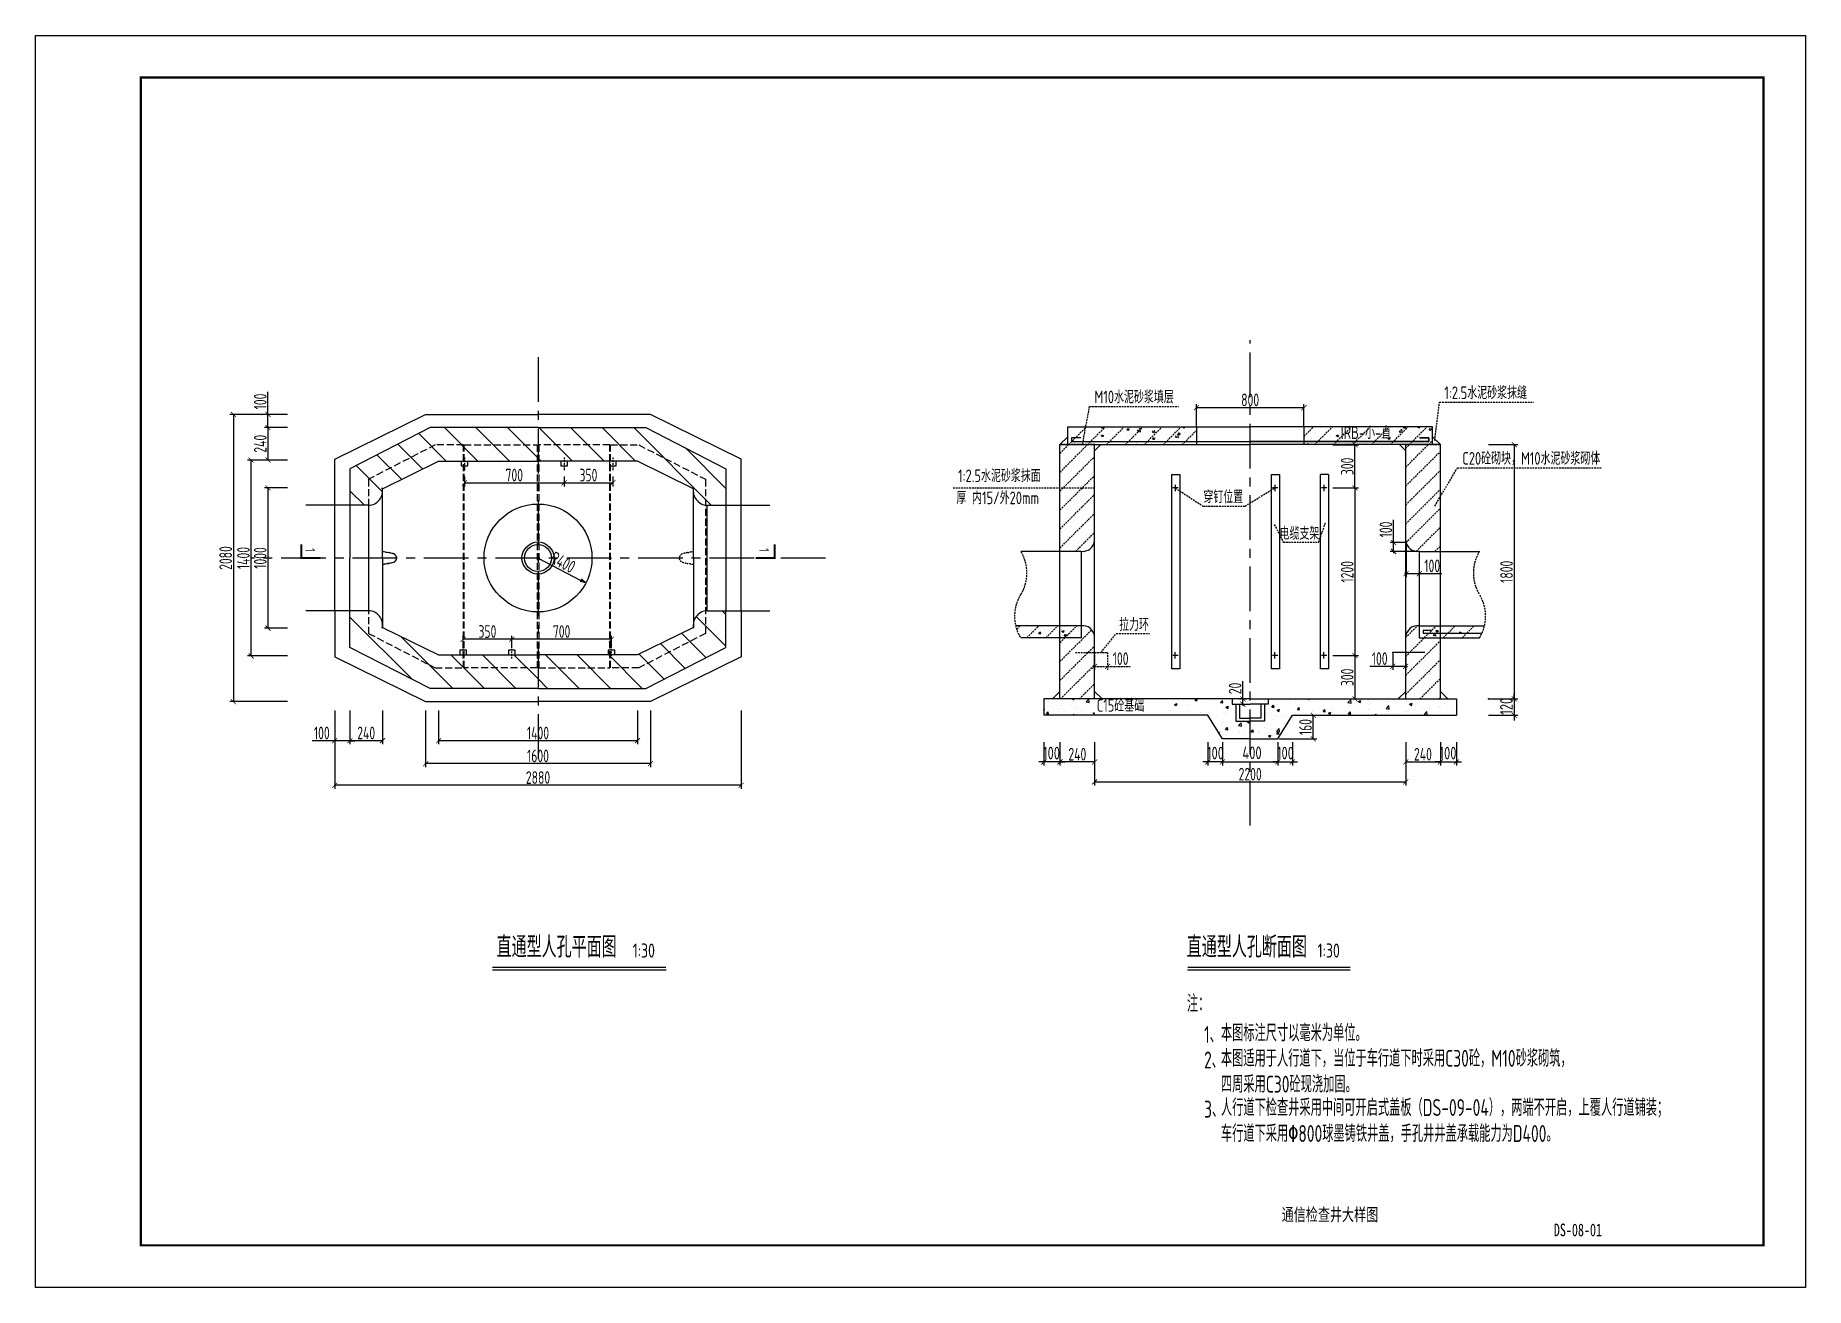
# Model space of a CAD drawing. Extents: x 10402 to 23002, y 29961 to 38871.
import ezdxf
from ezdxf.enums import TextEntityAlignment as Align

# ---------------------------------------------------------------- set-up
doc = ezdxf.new("R2010")
doc.units = 0
for name, pattern in [('CENTER', [50.8, 31.75, -6.35, 6.35, -6.35]), ('DASH', [0.35, 0.25, -0.1]), ('HIDDENX2', [19.05, 12.7, -6.35])]:
    doc.linetypes.add(name, pattern=pattern)
doc.layers.get('0').update_dxf_attribs({"color": 5, "linetype": 'CONTINUOUS'})
doc.layers.get('DEFPOINTS').update_dxf_attribs({"linetype": 'CONTINUOUS'})
for name, color, linetype in [('1', 7, 'CONTINUOUS'), ('GPSCOMMON', 7, 'CONTINUOUS'), ('TK', 6, 'CONTINUOUS'), ('中心线', 1, 'CENTER'), ('尺寸标注', 3, 'CONTINUOUS'), ('标注', 2, 'CONTINUOUS'), ('细线', 7, 'CONTINUOUS'), ('说明', 1, 'CONTINUOUS')]:
    doc.layers.add(name, color=color, linetype=linetype)
doc.styles.get("Standard").update_dxf_attribs({"font": 'tssdeng.shx', "width": 0.7, "bigfont": 'tssdchn.shx'})
doc.styles.add('仿宋体', font='simfang.ttf', dxfattribs={"width": 0.7})

# ---------------------------------------------------------------- blocks, each defined once
blk = doc.blocks.new('_ARCHTICK')
at = {"color": 0, "linetype": 'ByBlock', "const_width": 0.15}
blk.add_lwpolyline([(-0.5, -0.5), (0.5, 0.5)], dxfattribs=at)
blk = doc.blocks.new('_Open30')
at = {"color": 0, "linetype": 'ByBlock', "lineweight": -2}
for p, q in [((-1, 0.27), (0, 0)), ((0, 0), (-1, -0.27)), ((0, 0), (-1, 0))]:
    blk.add_line(p, q, dxfattribs=at)

msp = doc.modelspace()

# ---------------------------------------------------------------- linework, layer by layer
at = {"color": 2, "linetype": 'DASH', "ltscale": 200}
for points in [[(13449, 35957), (13248, 35957), (12772, 35712), (12772, 34616), (13248, 34370), (13449, 34370)], [(13974, 34370), (13454, 34370), (13454, 35957), (13974, 35957)], [(13984, 34370), (14490, 34370), (14490, 35957), (13984, 35957)], [(14495, 35957), (14696, 35957), (15172, 35712), (15172, 34616), (14696, 34370), (14495, 34370)]]:
    msp.add_lwpolyline(points, close=True, dxfattribs=at)
at = {"layer": '1'}
for p, q in [((12532, 35856), (13179, 36174)), ((13179, 36174), (13979, 36174)), ((14779, 36174), (13979, 36174)), ((15425, 35856), (14779, 36174)), ((13211, 36080), (12640, 35787)), ((13130, 36039), (13326, 35842)), ((13979, 36080), (13211, 36080)), ((13313, 36080), (13551, 35842)), ((13537, 36080), (13775, 35842)), ((13762, 36080), (13979, 35863)), ((13979, 36080), (14746, 36080)), ((13986, 36080), (14224, 35842)), ((14211, 36080), (14449, 35842)), ((14435, 36080), (14673, 35842)), ((14660, 36080), (15212, 35527)), ((14746, 36080), (15317, 35787)), ((17750, 35959), (17750, 36085)), ((17750, 36085), (19048, 36085)), ((18665, 36085), (18665, 35959)), ((20346, 36085), (19048, 36085)), ((19431, 36085), (19431, 35959)), ((20346, 35959), (20346, 36085)), ((12981, 35962), (13157, 35786)), ((15029, 35935), (15317, 35647)), ((17694, 35959), (17750, 36015)), ((17694, 35199), (17694, 35959)), ((17842, 36007), (17776, 36007)), ((17776, 36007), (17776, 35980)), ((17842, 36007), (17776, 36007)), ((17776, 36007), (17776, 35980)), ((17776, 35980), (20320, 35980)), ((17776, 35980), (19048, 35980)), ((17941, 34149), (17941, 35959)), ((17985, 35959), (17941, 35915)), ((20320, 35980), (19048, 35980)), ((20111, 35959), (20155, 35915)), ((20155, 34149), (20155, 35959)), ((20254, 36007), (20320, 36007)), ((20320, 36007), (20254, 36007)), ((20320, 36007), (20320, 35980)), ((20320, 35980), (20320, 36007)), ((20402, 35959), (20346, 36015)), ((20402, 35199), (20402, 35959)), ((12532, 35527), (12532, 35856)), ((12640, 35787), (12640, 35152)), ((12684, 35810), (12872, 35623)), ((12833, 35886), (13007, 35712)), ((12872, 35645), (13271, 35842)), ((13271, 35842), (13979, 35842)), ((13432, 35842), (13432, 35808)), ((13432, 35808), (13480, 35808)), ((13480, 35808), (13480, 35842)), ((14687, 35842), (13979, 35842)), ((14141, 35842), (14141, 35808)), ((14141, 35808), (14188, 35808)), ((14188, 35808), (14188, 35842)), ((14488, 35842), (14488, 35808)), ((14488, 35808), (14535, 35808)), ((14535, 35808), (14535, 35842)), ((15085, 35645), (14687, 35842)), ((15317, 35787), (15317, 34777)), ((15425, 35527), (15425, 35856)), ((18491, 34363), (18491, 35746)), ((18491, 35746), (18547, 35746)), ((18514, 35672), (18514, 35628)), ((18547, 35746), (18547, 34363)), ((19199, 34363), (19199, 35746)), ((19199, 35746), (19256, 35746)), ((19223, 35672), (19223, 35628)), ((19256, 35746), (19256, 34363)), ((19548, 34363), (19548, 35746)), ((19605, 35746), (19548, 35746)), ((19572, 35672), (19572, 35628)), ((19605, 35746), (19605, 34363)), ((12640, 35630), (12743, 35527)), ((12872, 35152), (12872, 35651)), ((15085, 35152), (15085, 35651)), ((18535, 35651), (18498, 35651)), ((19244, 35651), (19207, 35651)), ((19593, 35651), (19556, 35651)), ((12640, 35527), (12327, 35527)), ((12532, 34777), (12532, 35527)), ((12775, 35527), (12640, 35527)), ((12775, 34777), (12775, 35527)), ((15182, 34777), (15182, 35527)), ((15182, 35527), (15317, 35527)), ((15317, 35527), (15630, 35527)), ((15425, 34777), (15425, 35527)), ((17844, 35199), (17415, 35199)), ((17844, 35199), (17844, 34670)), ((20252, 35199), (20252, 34670)), ((20252, 35199), (20681, 35199)), ((12640, 34516), (12640, 35152)), ((12872, 35152), (12872, 34653)), ((15085, 35152), (15085, 34653)), ((12640, 34777), (12327, 34777)), ((12532, 34777), (12532, 34448)), ((12775, 34777), (12640, 34777)), ((15182, 34777), (15317, 34777)), ((15290, 34777), (15317, 34749)), ((15317, 34516), (15317, 34777)), ((15317, 34777), (15630, 34777)), ((15425, 34777), (15425, 34448)), ((12640, 34732), (13083, 34290)), ((12872, 34658), (13271, 34462)), ((15085, 34658), (14687, 34462)), ((15105, 34736), (15317, 34525)), ((17844, 34670), (17380, 34670)), ((17694, 34149), (17694, 34670)), ((17844, 34670), (17844, 34585)), ((20252, 34670), (20716, 34670)), ((20252, 34670), (20252, 34585)), ((20402, 34149), (20402, 34670)), ((13003, 34594), (13373, 34224)), ((14850, 34543), (15026, 34367)), ((15001, 34617), (15174, 34443)), ((17844, 34585), (17415, 34585)), ((20252, 34585), (20681, 34585)), ((20338, 34636), (20279, 34636)), ((20279, 34636), (20279, 34617)), ((20279, 34617), (20698, 34617)), ((12532, 34448), (13179, 34130)), ((13211, 34224), (12640, 34516)), ((13271, 34462), (13979, 34462)), ((13359, 34462), (13597, 34224)), ((13469, 34496), (13422, 34496)), ((13422, 34496), (13422, 34462)), ((13469, 34462), (13469, 34496)), ((13584, 34462), (13822, 34224)), ((13816, 34496), (13769, 34496)), ((13769, 34496), (13769, 34462)), ((13808, 34462), (13979, 34292)), ((13816, 34462), (13816, 34496)), ((14687, 34462), (13979, 34462)), ((14033, 34462), (14271, 34224)), ((14257, 34462), (14495, 34224)), ((14525, 34496), (14478, 34496)), ((14478, 34496), (14478, 34462)), ((14482, 34462), (14720, 34224)), ((14525, 34462), (14525, 34496)), ((14700, 34468), (14877, 34291)), ((14746, 34224), (15317, 34516)), ((15425, 34448), (14779, 34130)), ((18535, 34458), (18498, 34458)), ((18514, 34437), (18514, 34481)), ((19244, 34458), (19207, 34458)), ((19223, 34437), (19223, 34481)), ((19593, 34458), (19556, 34458)), ((19572, 34437), (19572, 34481)), ((13979, 34292), (14046, 34224)), ((18547, 34363), (18491, 34363)), ((19256, 34363), (19199, 34363)), ((19605, 34363), (19548, 34363)), ((13979, 34224), (13211, 34224)), ((13979, 34224), (14746, 34224)), ((19048, 34149), (17580, 34149)), ((17580, 34149), (17580, 34033)), ((17640, 34149), (17580, 34149)), ((17694, 34202), (17640, 34149)), ((17687, 34148), (17687, 34148)), ((17784, 34149), (17792, 34143)), ((17792, 34143), (17794, 34149)), ((17880, 34128), (17900, 34148)), ((17903, 34124), (17900, 34148)), ((17941, 34202), (17995, 34149)), ((18656, 34138), (18664, 34149)), ((18671, 34137), (18669, 34149)), ((18919, 34149), (18919, 34112)), ((19048, 34149), (20516, 34149)), ((19177, 34149), (19177, 34112)), ((19455, 34148), (19455, 34148)), ((19458, 34149), (19466, 34143)), ((19466, 34143), (19468, 34149)), ((20155, 34202), (20101, 34149)), ((20132, 34148), (20132, 34148)), ((20150, 34148), (20150, 34148)), ((20402, 34202), (20456, 34149)), ((20456, 34149), (20516, 34149)), ((20516, 34149), (20516, 34033)), ((13179, 34130), (13979, 34130)), ((14779, 34130), (13979, 34130)), ((17580, 34075), (17584, 34076)), ((17580, 34064), (17584, 34076)), ((18747, 34033), (17580, 34033)), ((17587, 34073), (17587, 34073)), ((17598, 34043), (17610, 34058)), ((17598, 34043), (17613, 34042)), ((17613, 34042), (17610, 34058)), ((17669, 34101), (17669, 34101)), ((17684, 34063), (17684, 34063)), ((17707, 34103), (17707, 34103)), ((17723, 34067), (17723, 34067)), ((17771, 34112), (17771, 34112)), ((17785, 34033), (17792, 34042)), ((17794, 34033), (17793, 34042)), ((17805, 34095), (17805, 34095)), ((17815, 34038), (17815, 34038)), ((17816, 34082), (17816, 34082)), ((17858, 34061), (17858, 34061)), ((17867, 34124), (17867, 34124)), ((17880, 34128), (17903, 34124)), ((17931, 34049), (17939, 34052)), ((17931, 34049), (17939, 34044)), ((18483, 34067), (18483, 34067)), ((18510, 34110), (18528, 34117)), ((18510, 34110), (18522, 34102)), ((18523, 34102), (18528, 34117)), ((18594, 34104), (18594, 34104)), ((18598, 34038), (18598, 34038)), ((18601, 34129), (18601, 34129)), ((18617, 34110), (18617, 34110)), ((18618, 34061), (18618, 34061)), ((18656, 34138), (18671, 34137)), ((18665, 34138), (18665, 34138)), ((18694, 34050), (18694, 34050)), ((18721, 34037), (18721, 34037)), ((18724, 34122), (18724, 34122)), ((18851, 33865), (18747, 34033)), ((18754, 34055), (18754, 34055)), ((18765, 34135), (18765, 34135)), ((18807, 34021), (18807, 34021)), ((18838, 34123), (18850, 34137)), ((18838, 34123), (18853, 34121)), ((18853, 34121), (18850, 34137)), ((18850, 34054), (18850, 34054)), ((18853, 34138), (18853, 34138)), ((18855, 34071), (18855, 34071)), ((18862, 34046), (18862, 34046)), ((18875, 34090), (18893, 34097)), ((18875, 34090), (18888, 34082)), ((18888, 34082), (18893, 34097)), ((18889, 34050), (18889, 34050)), ((18918, 34080), (18918, 34080)), ((18919, 34112), (19048, 34112)), ((18946, 34112), (18946, 33990)), ((18971, 34112), (18971, 34013)), ((19177, 34112), (19048, 34112)), ((19125, 34112), (19125, 34013)), ((19150, 34112), (19150, 33990)), ((19158, 34097), (19158, 34097)), ((19161, 34038), (19161, 34038)), ((19172, 34022), (19172, 34022)), ((19202, 34091), (19215, 34105)), ((19202, 34091), (19218, 34089)), ((19218, 34089), (19215, 34105)), ((19237, 34022), (19237, 34022)), ((19238, 34122), (19238, 34122)), ((19240, 34107), (19240, 34107)), ((19240, 34070), (19258, 34077)), ((19240, 34070), (19253, 34061)), ((19245, 33865), (19349, 34033)), ((19253, 34061), (19258, 34077)), ((19268, 34034), (19268, 34034)), ((19296, 34032), (19296, 34032)), ((19306, 34122), (19306, 34122)), ((19335, 34135), (19335, 34135)), ((19349, 34033), (20516, 34033)), ((19369, 34041), (19369, 34041)), ((19372, 34126), (19372, 34126)), ((19385, 34075), (19397, 34089)), ((19385, 34075), (19400, 34073)), ((19400, 34073), (19397, 34089)), ((19428, 34056), (19428, 34056)), ((19492, 34064), (19492, 34064)), ((19500, 34059), (19500, 34059)), ((19503, 34144), (19503, 34144)), ((19567, 34059), (19579, 34073)), ((19567, 34059), (19582, 34057)), ((19582, 34057), (19579, 34073)), ((19588, 34077), (19588, 34077)), ((19605, 34049), (19623, 34056)), ((19605, 34049), (19618, 34041)), ((19618, 34041), (19623, 34056)), ((19628, 34075), (19628, 34075)), ((19740, 34047), (19740, 34047)), ((19744, 34123), (19764, 34144)), ((19744, 34123), (19767, 34119)), ((19748, 34098), (19748, 34098)), ((19749, 34043), (19761, 34057)), ((19749, 34043), (19764, 34041)), ((19752, 34145), (19752, 34145)), ((19760, 34094), (19760, 34094)), ((19764, 34041), (19761, 34057)), ((19766, 34119), (19764, 34143)), ((19812, 34106), (19812, 34106)), ((19818, 34131), (19836, 34138)), ((19818, 34131), (19831, 34123)), ((19831, 34123), (19836, 34138)), ((19888, 34139), (19888, 34139)), ((19889, 34072), (19889, 34072)), ((19890, 34112), (19890, 34112)), ((19908, 34119), (19908, 34119)), ((19936, 34033), (19943, 34041)), ((19945, 34033), (19943, 34041)), ((19980, 34033), (19988, 34036)), ((19987, 34033), (19988, 34036)), ((20002, 34040), (20002, 34040)), ((20015, 34081), (20035, 34102)), ((20015, 34081), (20038, 34077)), ((20015, 34044), (20015, 34044)), ((20018, 34129), (20018, 34129)), ((20024, 34134), (20024, 34134)), ((20038, 34077), (20035, 34101)), ((20037, 34098), (20037, 34098)), ((20065, 34048), (20065, 34048)), ((20069, 34140), (20069, 34140)), ((20098, 34042), (20098, 34042)), ((20147, 34063), (20147, 34063)), ((20159, 34128), (20159, 34128)), ((20162, 34061), (20162, 34061)), ((20183, 34111), (20201, 34118)), ((20183, 34111), (20196, 34102)), ((20185, 34123), (20185, 34123)), ((20196, 34102), (20201, 34118)), ((20246, 34068), (20246, 34068)), ((20278, 34081), (20278, 34081)), ((20286, 34039), (20306, 34059)), ((20286, 34039), (20309, 34035)), ((20295, 34122), (20295, 34122)), ((20309, 34035), (20306, 34059)), ((20322, 34082), (20322, 34082)), ((20386, 34090), (20386, 34090)), ((20394, 34093), (20394, 34093)), ((20406, 34097), (20406, 34097)), ((20430, 34116), (20430, 34116)), ((20482, 34103), (20482, 34103)), ((18788, 33971), (18788, 33971)), ((18823, 33910), (18831, 33913)), ((18828, 33903), (18831, 33913)), ((18839, 33920), (18839, 33920)), ((18847, 33969), (18847, 33969)), ((18851, 33980), (18851, 33980)), ((18852, 33894), (18852, 33894)), ((18873, 33931), (18885, 33946)), ((18873, 33931), (18888, 33930)), ((18889, 33930), (18886, 33946)), ((18943, 34015), (18943, 34015)), ((18946, 33990), (19048, 33990)), ((18964, 33960), (18984, 33980)), ((18964, 33960), (18987, 33956)), ((18971, 34013), (19048, 34013)), ((18974, 33915), (18974, 33915)), ((18975, 33903), (18975, 33903)), ((18979, 33988), (18979, 33988)), ((18987, 33956), (18984, 33980)), ((19000, 33920), (19000, 33920)), ((19026, 33988), (19031, 33990)), ((19027, 33988), (19039, 33979)), ((19039, 33979), (19043, 33990)), ((19041, 33913), (19041, 33913)), ((19125, 34013), (19048, 34013)), ((19150, 33990), (19048, 33990)), ((19055, 33916), (19068, 33930)), ((19055, 33916), (19071, 33914)), ((19071, 33914), (19068, 33930)), ((19105, 33922), (19105, 33922)), ((19106, 33921), (19106, 33921)), ((19110, 33909), (19110, 33909)), ((19148, 33945), (19148, 33945)), ((19201, 33934), (19201, 33934)), ((19214, 34004), (19214, 34004)), ((19234, 33938), (19234, 33938)), ((19235, 33918), (19255, 33938)), ((19235, 33917), (19258, 33914)), ((19238, 33900), (19250, 33914)), ((19238, 33900), (19253, 33898)), ((19246, 33903), (19246, 33903)), ((19253, 33898), (19250, 33914)), ((19258, 33914), (19255, 33938)), ((19296, 33971), (19296, 33971)), ((18843, 33884), (18843, 33884)), ((19048, 33865), (18851, 33865)), ((18881, 33892), (18881, 33892)), ((19048, 33865), (19245, 33865)), ((19178, 33886), (19196, 33892)), ((19178, 33886), (19191, 33877)), ((19191, 33877), (19196, 33892)), ((19209, 33890), (19209, 33890))]:
    msp.add_line(p, q, dxfattribs=at)
at = {"layer": '1', "linetype": 'HIDDENX2'}
for p, q in [((17756, 35959), (17882, 36085)), ((17891, 35959), (18017, 36085)), ((17934, 36041), (17934, 36041)), ((17988, 36079), (17993, 36085)), ((17989, 36079), (18004, 36078)), ((18005, 36078), (18004, 36085)), ((18026, 35959), (18152, 36085)), ((18049, 36037), (18049, 36037)), ((18066, 36060), (18066, 36060)), ((18145, 36050), (18145, 36050)), ((18160, 35959), (18286, 36085)), ((18171, 36063), (18183, 36078)), ((18171, 36063), (18186, 36062)), ((18187, 36062), (18184, 36078)), ((18196, 36078), (18196, 36078)), ((18245, 36055), (18264, 36075)), ((18245, 36054), (18267, 36051)), ((18267, 36051), (18264, 36075)), ((18295, 35959), (18421, 36085)), ((18305, 36071), (18305, 36071)), ((18324, 36051), (18324, 36051)), ((18353, 36047), (18365, 36062)), ((18353, 36047), (18368, 36046)), ((18369, 36046), (18366, 36062)), ((18369, 36079), (18369, 36079)), ((18392, 36080), (18392, 36080)), ((18430, 35959), (18556, 36085)), ((18472, 36076), (18472, 36076)), ((18528, 36075), (18528, 36075)), ((18535, 36032), (18547, 36046)), ((18551, 36030), (18548, 36046)), ((18565, 35959), (18665, 36059)), ((18567, 36085), (18579, 36077)), ((18579, 36077), (18582, 36085)), ((18584, 36046), (18584, 36046)), ((18663, 36069), (18663, 36069)), ((19431, 36018), (19499, 36085)), ((19452, 36039), (19452, 36039)), ((19490, 36084), (19490, 36084)), ((19507, 35959), (19633, 36085)), ((19516, 36048), (19516, 36048)), ((19519, 36084), (19519, 36084)), ((19612, 36060), (19612, 36060)), ((19642, 35959), (19768, 36085)), ((19749, 36037), (19749, 36037)), ((19773, 36081), (19773, 36081)), ((19777, 35959), (19903, 36085)), ((19878, 36053), (19878, 36053)), ((19912, 35959), (20038, 36085)), ((20010, 36072), (20010, 36072)), ((20046, 35959), (20172, 36085)), ((20108, 36050), (20128, 36070)), ((20109, 36050), (20131, 36046)), ((20131, 36046), (20128, 36070)), ((20139, 36079), (20144, 36085)), ((20140, 36079), (20155, 36078)), ((20156, 36078), (20155, 36085)), ((20181, 35959), (20307, 36085)), ((20186, 36044), (20186, 36044)), ((20241, 36085), (20253, 36077)), ((20249, 36059), (20249, 36059)), ((20253, 36077), (20256, 36085)), ((20322, 36063), (20334, 36078)), ((20322, 36063), (20337, 36062)), ((20338, 36062), (20335, 36078)), ((17941, 35959), (17694, 35959)), ((17694, 35897), (17756, 35959)), ((17694, 35762), (17891, 35959)), ((17800, 35973), (17800, 35973)), ((17806, 36024), (17806, 36024)), ((17825, 36008), (17825, 36008)), ((17880, 35974), (17880, 35974)), ((17936, 35968), (17936, 35968)), ((17985, 36029), (17985, 36029)), ((17988, 36024), (18006, 36031)), ((17988, 36024), (18001, 36015)), ((18001, 36015), (18006, 36030)), ((18028, 36000), (18028, 36000)), ((18063, 35975), (18063, 35975)), ((18072, 35962), (18072, 35962)), ((18176, 36025), (18176, 36025)), ((18193, 35993), (18193, 35993)), ((18237, 35969), (18237, 35969)), ((18238, 35971), (18238, 35971)), ((18302, 35979), (18302, 35979)), ((18321, 36009), (18321, 36009)), ((18353, 36003), (18371, 36010)), ((18353, 36003), (18366, 35995)), ((18366, 35995), (18371, 36010)), ((18385, 35995), (18385, 35995)), ((18398, 35992), (18398, 35992)), ((18453, 36028), (18453, 36028)), ((18516, 36012), (18535, 36033)), ((18516, 36012), (18538, 36009)), ((18533, 36020), (18533, 36020)), ((18538, 36009), (18535, 36033)), ((18535, 36031), (18551, 36030)), ((18559, 36013), (18559, 36013)), ((18581, 35962), (18581, 35962)), ((18622, 36021), (18622, 36021)), ((19452, 35959), (19458, 35966)), ((19461, 35959), (19459, 35967)), ((19477, 36035), (19477, 36035)), ((19487, 36000), (19487, 36000)), ((19545, 35960), (19545, 35960)), ((19613, 36029), (19613, 36029)), ((19619, 36019), (19619, 36019)), ((19661, 36024), (19679, 36031)), ((19662, 36024), (19674, 36016)), ((19674, 36015), (19680, 36031)), ((19706, 35981), (19706, 35981)), ((19748, 36023), (19748, 36023)), ((19769, 35990), (19769, 35990)), ((19805, 35983), (19805, 35983)), ((19866, 36002), (19866, 36002)), ((19875, 35968), (19875, 35968)), ((19884, 36017), (19884, 36017)), ((19953, 36009), (19953, 36009)), ((20007, 35987), (20007, 35987)), ((20019, 36012), (20019, 36012)), ((20026, 36023), (20026, 36023)), ((20026, 36004), (20044, 36011)), ((20027, 36004), (20039, 35995)), ((20040, 35995), (20045, 36011)), ((20090, 36032), (20090, 36032)), ((20101, 36034), (20101, 36034)), ((20137, 36005), (20137, 36005)), ((20155, 36006), (20155, 36006)), ((20155, 35959), (20402, 35959)), ((20155, 35933), (20181, 35959)), ((20155, 35798), (20316, 35959)), ((20155, 35664), (20402, 35910)), ((20162, 35978), (20162, 35978)), ((20265, 36022), (20265, 36022)), ((20279, 35965), (20279, 35965)), ((20291, 36000), (20291, 36000)), ((20310, 36004), (20310, 36004)), ((20316, 35959), (20346, 35989)), ((20343, 35974), (20343, 35974)), ((13979, 35863), (14000, 35842)), ((17694, 35628), (17941, 35874)), ((17694, 35493), (17941, 35739)), ((20155, 35529), (20402, 35775)), ((17694, 35358), (17941, 35605)), ((20155, 35394), (20402, 35641)), ((17694, 35223), (17941, 35470)), ((20158, 35262), (20402, 35506)), ((17805, 35199), (17941, 35335)), ((20230, 35200), (20402, 35371)), ((20364, 35199), (20402, 35237)), ((17387, 34646), (17411, 34670)), ((17460, 34585), (17545, 34670)), ((17572, 34667), (17572, 34667)), ((17594, 34585), (17680, 34670)), ((17626, 34654), (17626, 34654)), ((17707, 34662), (17707, 34662)), ((17729, 34585), (17815, 34670)), ((17729, 34662), (17729, 34662)), ((17843, 34656), (17843, 34656)), ((20155, 34586), (20240, 34671)), ((20253, 34656), (20253, 34656)), ((20288, 34585), (20374, 34670)), ((20367, 34662), (20367, 34662)), ((20389, 34662), (20389, 34662)), ((20455, 34617), (20509, 34670)), ((20470, 34654), (20470, 34654)), ((20524, 34667), (20524, 34667)), ((20590, 34617), (20644, 34670)), ((17433, 34611), (17433, 34611)), ((17463, 34589), (17463, 34589)), ((17490, 34639), (17490, 34639)), ((17494, 34635), (17494, 34635)), ((17542, 34615), (17554, 34629)), ((17542, 34615), (17557, 34613)), ((17558, 34614), (17555, 34630)), ((17581, 34637), (17581, 34637)), ((17623, 34611), (17623, 34611)), ((17625, 34633), (17625, 34633)), ((17687, 34619), (17687, 34619)), ((17694, 34415), (17920, 34641)), ((17694, 34550), (17729, 34585)), ((17694, 34280), (17941, 34527)), ((17707, 34632), (17725, 34639)), ((17707, 34632), (17720, 34623)), ((17720, 34623), (17725, 34639)), ((17724, 34599), (17736, 34613)), ((17724, 34599), (17739, 34597)), ((17740, 34598), (17737, 34614)), ((17753, 34587), (17753, 34587)), ((17761, 34628), (17761, 34628)), ((17783, 34632), (17783, 34632)), ((17790, 34607), (17790, 34607)), ((20155, 34451), (20288, 34585)), ((20155, 34317), (20402, 34563)), ((20306, 34607), (20306, 34607)), ((20313, 34632), (20313, 34632)), ((20335, 34628), (20335, 34628)), ((20343, 34587), (20343, 34587)), ((20356, 34598), (20359, 34614)), ((20372, 34599), (20356, 34597)), ((20372, 34599), (20360, 34613)), ((20389, 34632), (20371, 34639)), ((20376, 34623), (20371, 34639)), ((20389, 34632), (20376, 34623)), ((20409, 34619), (20409, 34619)), ((20423, 34585), (20455, 34617)), ((20471, 34633), (20471, 34633)), ((20473, 34611), (20473, 34611)), ((20515, 34637), (20515, 34637)), ((20538, 34614), (20541, 34630)), ((20554, 34615), (20539, 34613)), ((20554, 34615), (20542, 34629)), ((20558, 34585), (20590, 34617)), ((20602, 34635), (20602, 34635)), ((20606, 34639), (20606, 34639)), ((20633, 34589), (20633, 34589)), ((20663, 34611), (20663, 34611)), ((17805, 34480), (18033, 34480)), ((20155, 34182), (20402, 34428)), ((17697, 34149), (17941, 34392)), ((20256, 34149), (20402, 34294)), ((17832, 34149), (17941, 34258)), ((20391, 34149), (20402, 34159))]:
    msp.add_line(p, q, dxfattribs=at)
at = {"layer": '1', "linetype": 'HIDDENX2', "ltscale": 200}
for p in [(17694, 35959), (20402, 35959)]:
    msp.add_line(p, (19048, 35959), dxfattribs=at)
at = {"layer": '1', "linetype": 'HIDDENX2', "ltscale": 300}
for p, q in [((17694, 34670), (17694, 35199)), ((20402, 34670), (20402, 35199))]:
    msp.add_line(p, q, dxfattribs=at)
at = {"layer": '1', "const_width": 15}
for points in [[(12429, 35152), (12294, 35152), (12294, 35250)], [(15528, 35152), (15663, 35152), (15663, 35250)]]:
    msp.add_lwpolyline(points, dxfattribs=at)
at = {"layer": '1'}
for radius in [384, 114, 96]:
    msp.add_circle((13979, 35152), radius, dxfattribs=at)
for centre, radius, start, end in [((12770, 35630), 103, 271.9888, 11.7079), ((15187, 35630), 103, 168.2921, 268.0112), ((13302, 37080), 1929, 257.122, 258.3487), ((12781, 34553), 651, 74.7457, 78.3487), ((12937, 35148), 36.6, 6.5742, 65.6672), ((17854, 35286), 86.9, 263.261, 354.2336), ((20242, 35286), 86.9, 185.7664, 276.739), ((13302, 33224), 1929, 101.6513, 102.878), ((12781, 35751), 651, 281.6513, 285.2543), ((12937, 35156), 36.6, 294.3328, 353.4258), ((12770, 34674), 103, 348.2921, 88.0112), ((15187, 34674), 103, 91.9888, 191.7079), ((17854, 34584), 86.9, 5.7664, 96.739), ((20242, 34584), 86.9, 83.261, 174.2336)]:
    msp.add_arc(centre, radius, start, end, dxfattribs=at)
at = {"layer": '1', "linetype": 'HIDDENX2'}
for centre, radius, start, end in [((13302, 37080), 1929, 257.122, 258.3487), ((12781, 34553), 651, 74.7457, 78.3487), ((12937, 35148), 36.6, 6.5742, 65.6672), ((15020, 35148), 36.6, 114.3328, 173.4258), ((15020, 35148), 36.6, 114.3328, 173.4258), ((15176, 34553), 651, 101.6513, 105.2543), ((15176, 34553), 651, 101.6513, 105.2543), ((14655, 37080), 1929, 281.6513, 282.878), ((14655, 37080), 1929, 281.6513, 282.878), ((17164, 35046), 295, 328.5556, 31.4444), ((20932, 35046), 295, 148.5556, 211.4444), ((13302, 33224), 1929, 101.6513, 102.878), ((12781, 35751), 651, 281.6513, 285.2543), ((12937, 35156), 36.6, 294.3328, 353.4258), ((15020, 35156), 36.6, 186.5742, 245.6672), ((15020, 35156), 36.6, 186.5742, 245.6672), ((15176, 35751), 651, 254.7457, 258.3487), ((15176, 35751), 651, 254.7457, 258.3487), ((14655, 33224), 1929, 77.122, 78.3487), ((14655, 33224), 1929, 77.122, 78.3487), ((17666, 34738), 295, 148.5556, 211.4444), ((20429, 34738), 295, 328.5556, 31.4444)]:
    msp.add_arc(centre, radius, start, end, dxfattribs=at)
at = {"layer": 'DEFPOINTS', "color": 0, "linetype": 'HIDDENX2'}
for p in [(18665, 36085), (19431, 36085), (19636, 35958), (19794, 35958), (20745, 35959), (13456, 35733), (14165, 35733), (14165, 35733), (14512, 35733), (19636, 35651), (19636, 35651), (20158, 35262), (20158, 35262), (20252, 35199), (20252, 35199), (13979, 35152), (20252, 35041), (14319, 34975), (13446, 34528), (13792, 34528), (13792, 34528), (14501, 34528), (17941, 34480), (18033, 34480), (19636, 34458), (19636, 34458), (20155, 34480), (18033, 34381), (18971, 34149), (18996, 34149), (19669, 34149), (19794, 34149), (12532, 34067), (12532, 34067), (12640, 34067), (12640, 34067), (12872, 34067), (13179, 34067), (13271, 34067), (14687, 34067), (14779, 34067), (15425, 34067), (18971, 34112), (19349, 34033), (19497, 34033), (17694, 33842), (17941, 33842), (17941, 33842), (19254, 33865), (20155, 33842), (20155, 33842), (20402, 33842), (20155, 33559)]:
    msp.add_point(p, dxfattribs=at)
at = {"layer": 'GPSCOMMON', "const_width": 1}
msp.add_lwpolyline([(12872, 34658), (13271, 34462), (14687, 34462), (15085, 34658), (15085, 35645), (14687, 35842), (13271, 35842), (12872, 35645), (12872, 34658)], dxfattribs=at)
at = {"layer": 'TK', "linetype": 'Continuous'}
for p, q in [((10402, 29961), (10402, 38871)), ((10402, 38871), (23002, 38871)), ((23002, 38871), (23002, 29961)), ((23002, 29961), (10402, 29961))]:
    msp.add_line(p, q, dxfattribs=at)
at = {"layer": 'TK', "linetype": 'Continuous', "const_width": 15}
msp.add_lwpolyline([(11152, 30261), (11152, 38571), (22702, 38571), (22702, 30261), (11152, 30261)], dxfattribs=at)
at = {"layer": '中心线', "linetype": 'CENTER', "ltscale": 10}
for p, q in [((13979, 36580), (13979, 33724)), ((16025, 35152), (11932, 35152))]:
    msp.add_line(p, q, dxfattribs=at)
at = {"layer": '中心线', "linetype": 'HIDDENX2'}
for p, q in [((13456, 35867), (13456, 35776)), ((14165, 35867), (14165, 35776)), ((14512, 35867), (14512, 35776)), ((13446, 34437), (13446, 34528)), ((13792, 34437), (13792, 34528)), ((14501, 34437), (14501, 34528))]:
    msp.add_line(p, q, dxfattribs=at)
at = {"layer": '中心线', "linetype": 'CENTER', "ltscale": 10}
msp.add_lwpolyline([(19048, 33249), (19048, 36703)], dxfattribs=at)
at = {"layer": '标注'}
for p, q in [((12057, 36174), (12057, 36335)), ((12196, 36174), (11786, 36174)), ((11811, 36174), (11811, 34130)), ((12196, 36174), (12032, 36174)), ((12057, 36080), (12057, 36174)), ((18665, 36085), (18665, 36247)), ((18665, 36222), (19431, 36222)), ((19431, 36085), (19431, 36247)), ((12196, 36080), (12032, 36080)), ((12196, 36080), (12032, 36080)), ((12057, 36080), (12057, 36044)), ((12057, 36080), (12057, 35849)), ((19636, 35958), (19819, 35958)), ((19794, 35651), (19794, 35958)), ((20745, 35959), (20953, 35959)), ((20928, 35959), (20928, 34149)), ((12196, 35849), (11912, 35849)), ((11937, 34455), (11937, 35849)), ((12196, 35849), (12032, 35849)), ((13456, 35733), (13456, 35662)), ((13456, 35687), (14165, 35687)), ((14165, 35733), (14165, 35662)), ((14165, 35733), (14165, 35662)), ((14165, 35687), (14512, 35687)), ((14512, 35733), (14512, 35662)), ((12196, 35651), (12032, 35651)), ((12057, 35651), (12057, 34653)), ((19636, 35651), (19819, 35651)), ((19636, 35651), (19819, 35651)), ((19794, 35651), (19794, 34458)), ((20069, 35262), (20069, 35424)), ((20158, 35262), (20044, 35262)), ((20252, 35199), (20044, 35199)), ((20069, 35199), (20069, 35262)), ((20069, 35199), (20069, 35187)), ((20158, 35262), (20158, 35016)), ((13979, 35152), (14283, 34993)), ((20158, 35041), (20252, 35041)), ((20252, 35041), (20413, 35041)), ((12196, 34653), (12032, 34653)), ((13792, 34574), (13446, 34574)), ((13792, 34528), (13792, 34599)), ((13792, 34528), (13792, 34599)), ((14501, 34574), (13792, 34574)), ((14501, 34528), (14501, 34599)), ((12196, 34455), (11912, 34455)), ((19636, 34458), (19819, 34458)), ((19636, 34458), (19819, 34458)), ((19794, 34458), (19794, 34149)), ((20291, 34480), (20063, 34480)), ((20063, 34480), (20063, 34356)), ((18996, 34149), (18996, 34275)), ((20063, 34381), (19901, 34381)), ((20155, 34381), (20063, 34381)), ((18996, 34112), (18996, 34149)), ((20745, 34149), (20953, 34149)), ((20745, 34149), (20953, 34149)), ((20928, 34149), (20928, 34185)), ((20928, 34149), (20928, 34033)), ((20928, 34149), (20928, 34033)), ((12196, 34130), (11786, 34130)), ((12532, 34067), (12532, 33510)), ((12532, 34067), (12532, 33827)), ((12640, 34067), (12640, 33827)), ((12640, 34067), (12640, 33827)), ((12872, 34067), (12872, 33827)), ((13179, 34067), (13179, 33664)), ((13271, 34067), (13271, 33827)), ((14687, 34067), (14687, 33827)), ((14779, 34067), (14779, 33664)), ((15425, 34067), (15425, 33510)), ((19497, 33865), (19497, 34033)), ((20745, 34033), (20953, 34033)), ((20928, 34033), (20928, 33997)), ((12532, 33852), (12371, 33852)), ((12640, 33852), (12532, 33852)), ((12872, 33852), (12640, 33852)), ((12640, 33852), (12676, 33852)), ((14687, 33852), (13271, 33852)), ((17580, 33842), (17580, 33676)), ((17694, 33842), (17694, 33676)), ((17694, 33842), (17694, 33676)), ((17941, 33842), (17941, 33534)), ((17941, 33842), (17941, 33676)), ((18747, 33842), (18747, 33676)), ((18851, 33842), (18851, 33676)), ((18851, 33842), (18851, 33676)), ((19245, 33842), (19245, 33676)), ((19245, 33842), (19245, 33676)), ((19254, 33865), (19522, 33865)), ((19349, 33842), (19349, 33676)), ((20155, 33842), (20155, 33534)), ((20155, 33842), (20155, 33676)), ((20402, 33842), (20402, 33676)), ((20402, 33842), (20402, 33676)), ((20516, 33842), (20516, 33676)), ((14779, 33689), (13179, 33689)), ((17580, 33701), (17544, 33701)), ((17694, 33701), (17580, 33701)), ((17694, 33701), (17580, 33701)), ((17694, 33701), (17730, 33701)), ((17941, 33701), (17694, 33701)), ((18747, 33701), (18711, 33701)), ((18851, 33701), (18747, 33701)), ((18851, 33701), (18747, 33701)), ((18851, 33701), (18887, 33701)), ((18851, 33701), (19245, 33701)), ((19245, 33701), (19209, 33701)), ((19245, 33701), (19349, 33701)), ((19245, 33701), (19349, 33701)), ((19349, 33701), (19385, 33701)), ((20155, 33701), (20402, 33701)), ((20402, 33701), (20366, 33701)), ((20402, 33701), (20516, 33701)), ((20402, 33701), (20516, 33701)), ((20516, 33701), (20552, 33701)), ((15425, 33535), (12532, 33535)), ((17941, 33559), (20155, 33559))]:
    msp.add_line(p, q, dxfattribs=at)
at = {"layer": '标注', "linetype": 'HIDDENX2'}
for p, q in [((20252, 35199), (20252, 35016)), ((20158, 35041), (20146, 35041)), ((13446, 34528), (13446, 34599)), ((17941, 34480), (17941, 34356)), ((18033, 34480), (18033, 34356)), ((20155, 34480), (20155, 34356)), ((17941, 34381), (17929, 34381)), ((17941, 34381), (18033, 34381)), ((18033, 34381), (18195, 34381)), ((20155, 34381), (20167, 34381)), ((18971, 34149), (19021, 34149)), ((19669, 34149), (19819, 34149)), ((18971, 34112), (19021, 34112)), ((18996, 34112), (18996, 34100)), ((19349, 34033), (19522, 34033))]:
    msp.add_line(p, q, dxfattribs=at)
at = {"layer": '标注', "const_width": 5.4}
for points in [[(20910, 34167), (20946, 34131)], [(20946, 34015), (20910, 34051)], [(17562, 33683), (17598, 33719)], [(17712, 33719), (17676, 33683)], [(18729, 33683), (18765, 33719)], [(18869, 33719), (18833, 33683)], [(18869, 33719), (18833, 33683)], [(19227, 33683), (19263, 33719)], [(19227, 33683), (19263, 33719)], [(19367, 33719), (19331, 33683)], [(20384, 33683), (20420, 33719)], [(20534, 33719), (20498, 33683)]]:
    msp.add_lwpolyline(points, dxfattribs=at)
at = {"layer": '标注'}
for p in [(19431, 36222), (14165, 35687), (14512, 35687), (20069, 35262), (13446, 34574), (13792, 34574), (19794, 34458), (20063, 34480), (20063, 34381), (20745, 34149), (20928, 34149), (12532, 33852), (12640, 33852), (13271, 33852), (13179, 33689), (17694, 33701), (20402, 33701), (12532, 33535)]:
    msp.add_point(p, dxfattribs=at)
at = {"layer": '细线'}
for p, q in [((13654, 32222), (14891, 32222)), ((18603, 32222), (19760, 32222))]:
    msp.add_line(p, q, dxfattribs=at)
at = {"layer": '细线', "const_width": 10}
for points in [[(13654, 32240), (14891, 32240)], [(18604, 32240), (19760, 32240)]]:
    msp.add_lwpolyline(points, dxfattribs=at)
at = {"layer": '说明', "linetype": 'HIDDENX2'}
for p, q in [((17855, 35959), (17905, 36231)), ((17905, 36231), (18538, 36231)), ((20362, 35989), (20396, 36261)), ((20396, 36261), (21066, 36261)), ((20362, 35522), (20524, 35794)), ((20524, 35794), (21550, 35794)), ((16934, 35651), (17626, 35651)), ((17626, 35651), (17941, 35651)), ((18514, 35651), (18712, 35522)), ((19012, 35522), (19223, 35651)), ((18712, 35522), (19012, 35522)), ((19220, 35390), (19284, 35265)), ((19536, 35265), (19585, 35405)), ((19284, 35265), (19536, 35265)), ((17986, 34480), (18096, 34615)), ((18096, 34615), (18332, 34615))]:
    msp.add_line(p, q, dxfattribs=at)

# ---------------------------------------------------------------- block references
at = {"layer": '标注'}
for name, p, xscale, yscale, zscale, rotation in [('_ARCHTICK', (11811, 36174), 36, 36, 36, 90), ('_ARCHTICK', (12057, 36174), 36, 36, 36, 270), ('_ARCHTICK', (18665, 36222), 36, 36, 36, 180), ('_ARCHTICK', (12057, 36080), 36, 36, 36, 90), ('_ARCHTICK', (12057, 36080), 36, 36, 36, 90), ('_ARCHTICK', (19794, 35958), 36, 36, 36, 90), ('_ARCHTICK', (20928, 35959), 36, 36, 36, 90), ('_ARCHTICK', (11937, 35849), 36, 36, 36, 90), ('_ARCHTICK', (12057, 35849), 36, 36, 36, 270), ('_ARCHTICK', (12057, 35651), 36, 36, 36, 90), ('_ARCHTICK', (13456, 35687), 36, 36, 36, 180), ('_ARCHTICK', (14165, 35687), 36, 36, 36, 180), ('_ARCHTICK', (19794, 35651), 36, 36, 36, 270), ('_ARCHTICK', (19794, 35651), 12, 12, 12, 90), ('_ARCHTICK', (20069, 35262), 36, 36, 36, 270), ('_ARCHTICK', (20069, 35199), 36, 36, 36, 90), ('_ARCHTICK', (20252, 35041), 36, 36, 36, 180), ('_Open30', (14319, 34975), 40, 40, 40, 332.5215587388221), ('_ARCHTICK', (12057, 34653), 36, 36, 36, 270), ('_ARCHTICK', (13446, 34574), 36, 36, 36, 180), ('_ARCHTICK', (13792, 34574), 36, 36, 36, 180), ('_ARCHTICK', (11937, 34455), 36, 36, 36, 270), ('_ARCHTICK', (18033, 34381), 36, 36, 36, 180), ('_ARCHTICK', (19794, 34458), 36, 36, 36, 270), ('_ARCHTICK', (19794, 34458), 12, 12, 12, 90), ('_ARCHTICK', (20155, 34381), 36, 36, 36, 180), ('_ARCHTICK', (11811, 34130), 36, 36, 36, 270), ('_ARCHTICK', (18996, 34149), 36, 36, 36, 270), ('_ARCHTICK', (19794, 34149), 36, 36, 36, 270), ('_ARCHTICK', (20928, 34149), 36, 36, 36, 270), ('_ARCHTICK', (18996, 34112), 36, 36, 36, 90), ('_ARCHTICK', (19497, 34033), 36, 36, 36, 90), ('_ARCHTICK', (12640, 33852), 36, 36, 36, 180), ('_ARCHTICK', (12640, 33852), 36, 36, 36, 180), ('_ARCHTICK', (13271, 33852), 36, 36, 36, 180), ('_ARCHTICK', (19497, 33865), 36, 36, 36, 270), ('_ARCHTICK', (13179, 33689), 36, 36, 36, 180), ('_ARCHTICK', (17694, 33701), 36, 36, 36, 180), ('_ARCHTICK', (20155, 33701), 36, 36, 36, 180), ('_ARCHTICK', (12532, 33535), 36, 36, 36, 180), ('_ARCHTICK', (17941, 33559), 36, 36, 36, 180)]:
    msp.add_blockref(name, p, dxfattribs=dict(at, xscale=xscale, yscale=yscale, zscale=zscale, rotation=rotation))
for p, xscale, yscale, zscale in [((19431, 36222), 39.6, 39.6, 39.6), ((14165, 35687), 36, 36, 36), ((14512, 35687), 36, 36, 36), ((20158, 35041), 36, 36, 36), ((13792, 34574), 36, 36, 36), ((14501, 34574), 36, 36, 36), ((17941, 34381), 36, 36, 36), ((20063, 34381), 36, 36, 36), ((12532, 33852), 36, 36, 36), ((12872, 33852), 36, 36, 36), ((14687, 33852), 36, 36, 36), ((14779, 33689), 36, 36, 36), ((17941, 33701), 36, 36, 36), ((20402, 33701), 36, 36, 36), ((15425, 33535), 36, 36, 36), ((20155, 33559), 36, 36, 36)]:
    msp.add_blockref('_ARCHTICK', p, dxfattribs=dict(at, xscale=xscale, yscale=yscale, zscale=zscale))

# ---------------------------------------------------------------- texts
at = {"layer": '1', "linetype": 'HIDDENX2', "width": 0.75}
for p in [(12322, 35222), (15553, 35222)]:
    msp.add_text('1', height=70, rotation=270, dxfattribs=at).set_placement(p)
at = {"layer": 'TK', "color": 0, "linetype": 'Continuous', "style": '仿宋体', "width": 0.7}
for s, p in [('通信检查井大样图', (19616, 30482)), ('DS-08-01', (21381, 30371))]:
    msp.add_text(s, height=90, dxfattribs=at).set_placement(p, align=Align.MIDDLE)
at = {"layer": '尺寸标注', "width": 0.7}
for s, p in [('注：', (18598, 31922)), ('1、', (18720, 31701)), ('本图标注尺寸以毫米为单位。', (18840, 31713)), ('2、', (18720, 31520)), ('本图适用于人行道下，当位于车行道下时采用C30砼，M10砂浆砌筑，', (18840, 31532)), ('四周采用C30砼现浇加固。', (18840, 31348)), ('3、', (18720, 31170)), ('人行道下检查井采用中间可开启式盖板（DS-09-04），两端不开启，上覆人行道铺装；', (18840, 31182)), ('车行道下采用%%130800球墨铸铁井盖，手孔井井盖承载能力为D400。', (18840, 30997))]:
    msp.add_text(s, height=120, dxfattribs=at).set_placement(p)
at = {"layer": '标注', "width": 0.75}
msp.add_text('120', height=90, rotation=90, dxfattribs=at).set_placement((20917, 34037))
for s, p in [('100', (17574, 33719)), ('100', (18741, 33719)), ('400', (18993, 33721)), ('100', (19239, 33719)), ('100', (20396, 33719))]:
    msp.add_text(s, height=90, dxfattribs=at).set_placement(p)
at = {"layer": '标注', "char_height": 90, "attachment_point": 5, "rotation": 90}
for s, insert in [('\\A1;100', (12002, 36266)), ('\\A1;240', (12002, 35965)), ('\\A1;300', (19739, 35804)), ('\\A1;100', (20014, 35355)), ('\\A1;2080', (11756, 35152)), ('\\A1;1400', (11882, 35152)), ('\\A1;1000', (12002, 35152)), ('\\A1;1800', (20873, 35054)), ('\\A1;300', (19739, 34303)), ('\\A1;20', (18941, 34224)), ('\\A1;160', (19442, 33949))]:
    msp.add_mtext(s, dxfattribs=dict(at, insert=insert))
at = {"layer": '标注', "linetype": 'HIDDENX2', "char_height": 90, "attachment_point": 5}
for s, insert in [('\\A1;800', (19048, 36277)), ('\\A1;700', (13810, 35742)), ('\\A1;100', (20344, 35096)), ('\\A1;700', (14147, 34629)), ('\\A1;100', (18126, 34436)), ('\\A1;1400', (13979, 33907)), ('\\A1;1600', (13979, 33744)), ('\\A1;2880 ', (13979, 33590))]:
    msp.add_mtext(s, dxfattribs=dict(at, insert=insert))
at = {"layer": '标注', "char_height": 90, "attachment_point": 5}
for s, insert in [('\\A1;350', (14338, 35742)), ('\\A1;350', (13619, 34629)), ('\\A1;100', (19970, 34436)), ('\\A1;100', (12440, 33907)), ('\\A1;240', (12756, 33907)), ('\\A1;240', (17818, 33756)), ('\\A1;240', (20278, 33756)), ('\\A1;2200', (19048, 33614))]:
    msp.add_mtext(s, dxfattribs=dict(at, insert=insert))
at = {"layer": '标注', "linetype": 'HIDDENX2', "char_height": 90, "attachment_point": 5}
for s, insert, rotation in [('\\A1;R400', (14156, 35122), 332.5216), ('\\A1;1200', (19739, 35054), 90)]:
    msp.add_mtext(s, dxfattribs=dict(at, insert=insert, rotation=rotation))
at = {"layer": '细线', "width": 0.75}
for s, height, p in [('直通型人孔平面图', 150, (13684, 32309)), ('1:30', 100, (14653, 32309)), ('直通型人孔断面图', 150, (18597, 32309)), ('1:30', 100, (19528, 32309))]:
    msp.add_text(s, height=height, dxfattribs=at).set_placement(p)
at = {"layer": '说明', "linetype": 'HIDDENX2', "width": 0.75}
for s, p in [('M10水泥砂浆填层', (17940, 36253)), ('1:2.5水泥砂浆抹缝', (20430, 36283)), ('IRB-小-直', (19693, 35999)), ('C20砼砌块，M10水泥砂浆砌体', (20558, 35816)), ('1:2.5水泥砂浆抹面', (16969, 35692)), ('厚 内15/外20mm', (16957, 35535)), ('穿钉位置', (18715, 35542)), ('电缆支架', (19257, 35282)), ('拉力环', (18115, 34633)), ('C15砼基础', (17956, 34058))]:
    msp.add_text(s, height=90, dxfattribs=at).set_placement(p)

doc.saveas('drawing.dxf')
